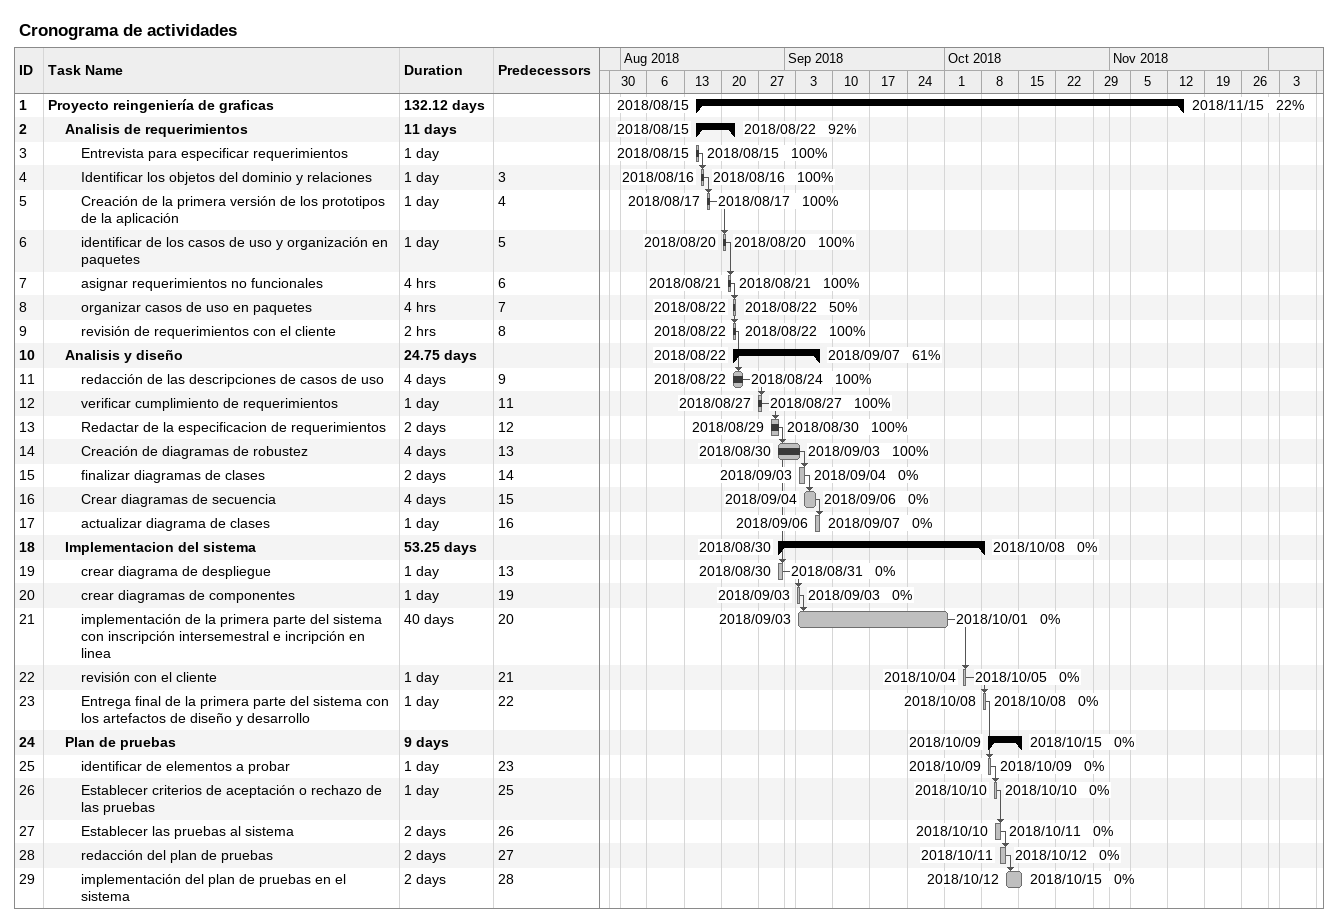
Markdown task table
Cronograma de actividades

| ID | Level | Task | Duration | Start | Finish | Predecessors | % complete |
|---|---|---|---|---|---|---|---|
| 1 | 1 | **Proyecto reingeniería de graficas** | 132.12d | 2018-08-15 | 2018-11-15 |  | 22 |
| 2 | 2 | **Analisis de requerimientos** | 11d | 2018-08-15 | 2018-08-22 |  | 92 |
| 3 | 3 | Entrevista para especificar requerimientos | 1d | 2018-08-15 | 2018-08-15 |  | 100 |
| 4 | 3 | Identificar los objetos del dominio y relaciones | 1d | 2018-08-16 | 2018-08-16 | 3 | 100 |
| 5 | 3 | Creación de la primera versión de los prototipos de la aplicación | 1d | 2018-08-17 | 2018-08-17 | 4 | 100 |
| 6 | 3 | identificar de los casos de uso y organización en paquetes | 1d | 2018-08-20 | 2018-08-20 | 5 | 100 |
| 7 | 3 | asignar requerimientos no funcionales | 4h | 2018-08-21 | 2018-08-21 | 6 | 100 |
| 8 | 3 | organizar casos de uso en paquetes | 4h | 2018-08-22 | 2018-08-22 | 7 | 50 |
| 9 | 3 | revisión de requerimientos con el cliente | 2h | 2018-08-22 | 2018-08-22 | 8 | 100 |
| 10 | 2 | **Analisis y diseño** | 24.75d | 2018-08-22 | 2018-09-07 |  | 61 |
| 11 | 3 | redacción de las descripciones de casos de uso | 4d | 2018-08-22 | 2018-08-24 | 9 | 100 |
| 12 | 3 | verificar cumplimiento de requerimientos | 1d | 2018-08-27 | 2018-08-27 | 11 | 100 |
| 13 | 3 | Redactar de la especificacion de requerimientos | 2d | 2018-08-29 | 2018-08-30 | 12 | 100 |
| 14 | 3 | Creación de diagramas de robustez | 4d | 2018-08-30 | 2018-09-03 | 13 | 100 |
| 15 | 3 | finalizar diagramas de clases | 2d | 2018-09-03 | 2018-09-04 | 14 | 0 |
| 16 | 3 | Crear diagramas de secuencia | 4d | 2018-09-04 | 2018-09-06 | 15 | 0 |
| 17 | 3 | actualizar diagrama de clases | 1d | 2018-09-06 | 2018-09-07 | 16 | 0 |
| 18 | 2 | **Implementacion del sistema** | 53.25d | 2018-08-30 | 2018-10-08 |  | 0 |
| 19 | 3 | crear diagrama de despliegue | 1d | 2018-08-30 | 2018-08-31 | 13 | 0 |
| 20 | 3 | crear diagramas de componentes | 1d | 2018-09-03 | 2018-09-03 | 19 | 0 |
| 21 | 3 | implementación de la primera parte del sistema con inscripción intersemestral e incripción en linea | 40d | 2018-09-03 | 2018-10-01 | 20 | 0 |
| 22 | 3 | revisión con el cliente | 1d | 2018-10-04 | 2018-10-05 | 21 | 0 |
| 23 | 3 | Entrega final de la primera parte del sistema con los artefactos de diseño y desarrollo | 1d | 2018-10-08 | 2018-10-08 | 22 | 0 |
| 24 | 2 | **Plan de pruebas** | 9d | 2018-10-09 | 2018-10-15 |  | 0 |
| 25 | 3 | identificar de elementos a probar | 1d | 2018-10-09 | 2018-10-09 | 23 | 0 |
| 26 | 3 | Establecer criterios de aceptación o rechazo de las pruebas | 1d | 2018-10-10 | 2018-10-10 | 25 | 0 |
| 27 | 3 | Establecer las pruebas al sistema | 2d | 2018-10-10 | 2018-10-11 | 26 | 0 |
| 28 | 3 | redacción del plan de pruebas | 2d | 2018-10-11 | 2018-10-12 | 27 | 0 |
| 29 | 3 | implementación del plan de pruebas en el sistema | 2d | 2018-10-12 | 2018-10-15 | 28 | 0 |
